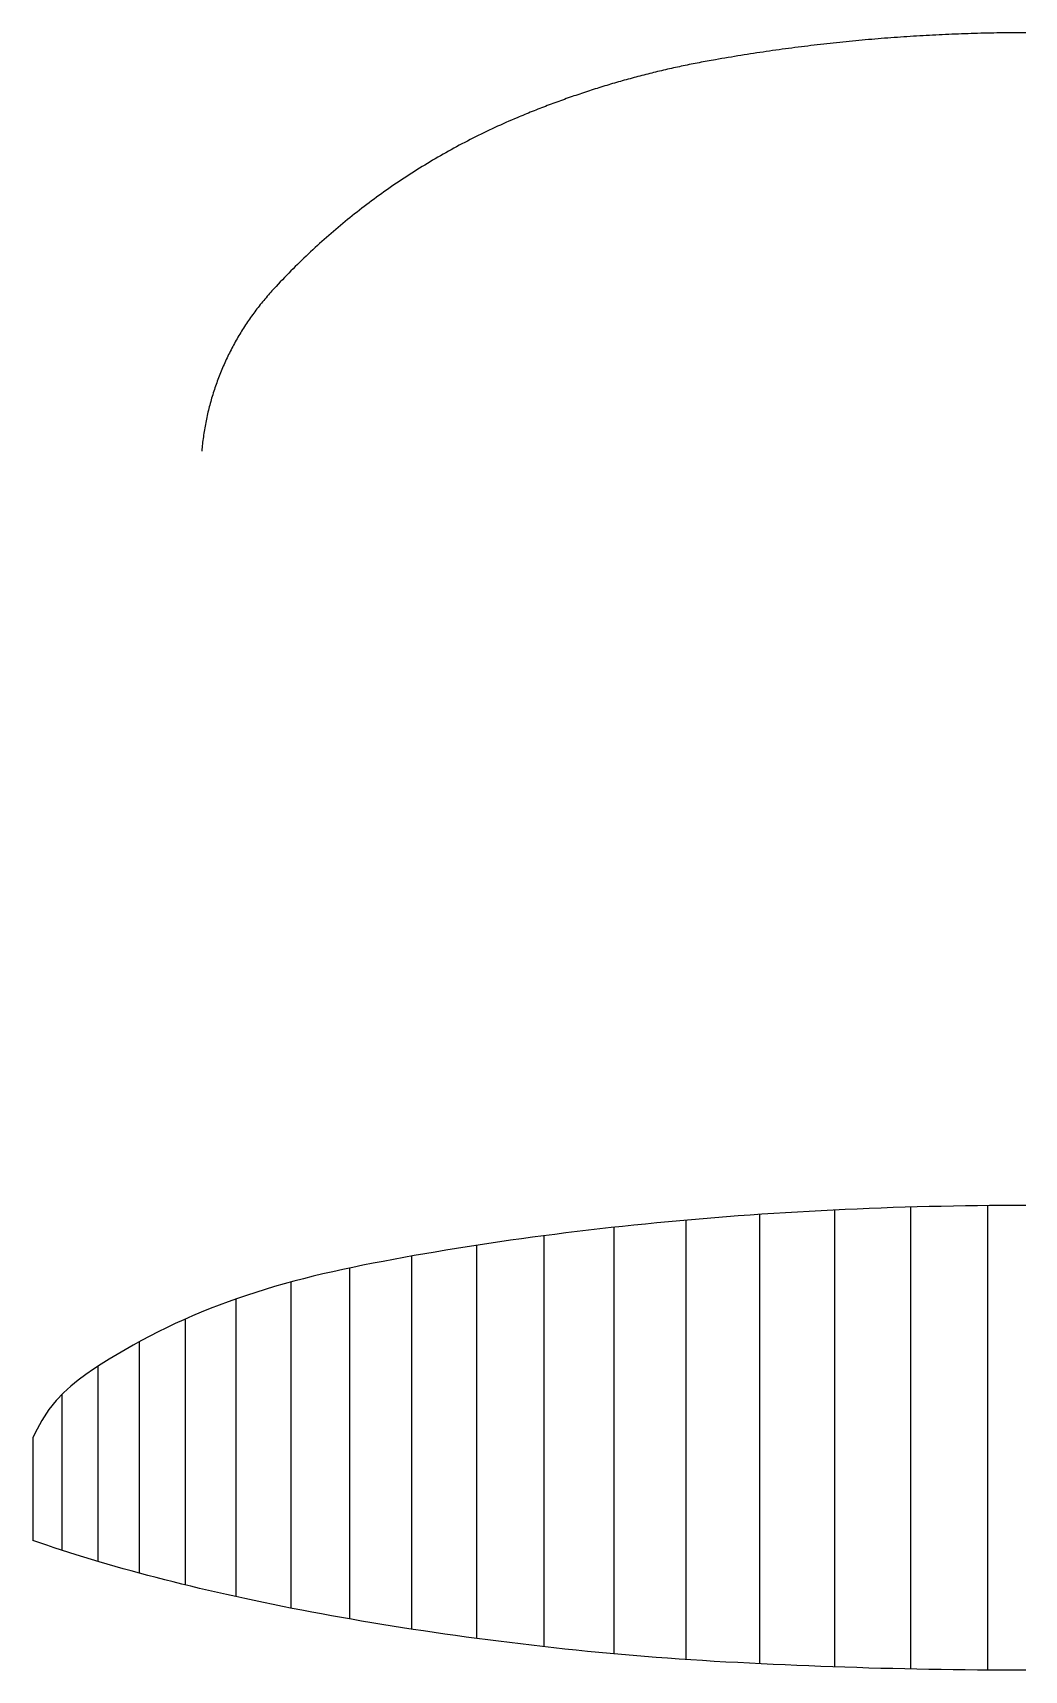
# Model space of a CAD drawing. Extents: x -527 to 527, y -246 to 672.
# Drawn here: x -527 to -1, y -246 to 622 of the extents above; entities that cross this region are included whole.
import ezdxf

# ---------------------------------------------------------------- set-up
doc = ezdxf.new("R2010")
doc.units = 0

msp = doc.modelspace()

# ---------------------------------------------------------------- linework, layer by layer
at = {"layer": 'default', "color": 1, "linetype": 'CONTINUOUS'}
for p, q in [((-100.5, 616.53), (-102.19, 616.35)), ((-98.8, 616.71), (-100.5, 616.53)), ((-97.1, 616.88), (-98.8, 616.71)), ((-95.4, 617.05), (-97.1, 616.88)), ((-93.71, 617.22), (-95.4, 617.05)), ((-92.01, 617.39), (-93.71, 617.22)), ((-90.31, 617.55), (-92.01, 617.39)), ((-88.61, 617.71), (-90.31, 617.55)), ((-86.91, 617.87), (-88.61, 617.71)), ((-85.21, 618.02), (-86.91, 617.87)), ((-83.51, 618.17), (-85.21, 618.02)), ((-81.81, 618.32), (-83.51, 618.17)), ((-80.11, 618.46), (-81.81, 618.32)), ((-78.41, 618.61), (-80.11, 618.46)), ((-76.71, 618.74), (-78.41, 618.61)), ((-75.01, 618.88), (-76.71, 618.74)), ((-73.31, 619.01), (-75.01, 618.88)), ((-71.61, 619.14), (-73.31, 619.01)), ((-69.9, 619.27), (-71.61, 619.14)), ((-68.2, 619.39), (-69.9, 619.27)), ((-66.5, 619.51), (-68.2, 619.39)), ((-64.8, 619.63), (-66.5, 619.51)), ((-63.09, 619.74), (-64.8, 619.63)), ((-61.39, 619.85), (-63.09, 619.74)), ((-59.69, 619.96), (-61.39, 619.85)), ((-57.99, 620.07), (-59.69, 619.96)), ((-56.28, 620.17), (-57.99, 620.07)), ((-54.58, 620.27), (-56.28, 620.17)), ((-52.87, 620.36), (-54.58, 620.27)), ((-51.17, 620.46), (-52.87, 620.36)), ((-49.47, 620.55), (-51.17, 620.46)), ((-47.76, 620.63), (-49.47, 620.55)), ((-46.06, 620.72), (-47.76, 620.63)), ((-44.35, 620.8), (-46.06, 620.72)), ((-42.65, 620.88), (-44.35, 620.8)), ((-40.94, 620.95), (-42.65, 620.88)), ((-39.24, 621.02), (-40.94, 620.95)), ((-37.53, 621.09), (-39.24, 621.02)), ((-35.83, 621.16), (-37.53, 621.09)), ((-34.12, 621.22), (-35.83, 621.16)), ((-32.42, 621.28), (-34.12, 621.22)), ((-30.71, 621.33), (-32.42, 621.28)), ((-29.01, 621.39), (-30.71, 621.33)), ((-27.3, 621.44), (-29.01, 621.39)), ((-25.59, 621.49), (-27.3, 621.44)), ((-23.89, 621.53), (-25.59, 621.49)), ((-22.18, 621.57), (-23.89, 621.53)), ((-20.48, 621.61), (-22.18, 621.57)), ((-18.77, 621.64), (-20.48, 621.61)), ((-17.06, 621.68), (-18.77, 621.64)), ((-15.36, 621.7), (-17.06, 621.68)), ((-13.65, 621.73), (-15.36, 621.7)), ((-11.95, 621.75), (-13.65, 621.73)), ((-10.24, 621.77), (-11.95, 621.75)), ((-8.53, 621.79), (-10.24, 621.77)), ((-6.83, 621.8), (-8.53, 621.79)), ((-5.12, 621.81), (-6.83, 621.8)), ((-3.41, 621.82), (-5.12, 621.81)), ((-1.71, 621.83), (-3.41, 621.82)), ((0, 621.83), (-1.71, 621.83)), ((-163.02, 607.82), (-164.7, 607.53)), ((-161.34, 608.11), (-163.02, 607.82)), ((-159.66, 608.4), (-161.34, 608.11)), ((-157.98, 608.68), (-159.66, 608.4)), ((-156.29, 608.96), (-157.98, 608.68)), ((-154.61, 609.24), (-156.29, 608.96)), ((-152.92, 609.51), (-154.61, 609.24)), ((-151.24, 609.78), (-152.92, 609.51)), ((-149.55, 610.05), (-151.24, 609.78)), ((-147.87, 610.32), (-149.55, 610.05)), ((-146.18, 610.58), (-147.87, 610.32)), ((-144.5, 610.84), (-146.18, 610.58)), ((-142.81, 611.1), (-144.5, 610.84)), ((-141.12, 611.35), (-142.81, 611.1)), ((-139.43, 611.6), (-141.12, 611.35)), ((-137.74, 611.85), (-139.43, 611.6)), ((-136.06, 612.09), (-137.74, 611.85)), ((-134.37, 612.33), (-136.06, 612.09)), ((-132.68, 612.57), (-134.37, 612.33)), ((-130.99, 612.81), (-132.68, 612.57)), ((-129.3, 613.04), (-130.99, 612.81)), ((-127.6, 613.27), (-129.3, 613.04)), ((-125.91, 613.5), (-127.6, 613.27)), ((-124.22, 613.72), (-125.91, 613.5)), ((-122.53, 613.94), (-124.22, 613.72)), ((-120.84, 614.16), (-122.53, 613.94)), ((-119.14, 614.37), (-120.84, 614.16)), ((-117.45, 614.58), (-119.14, 614.37)), ((-115.76, 614.79), (-117.45, 614.58)), ((-114.06, 615), (-115.76, 614.79)), ((-112.37, 615.2), (-114.06, 615)), ((-110.67, 615.4), (-112.37, 615.2)), ((-108.98, 615.59), (-110.67, 615.4)), ((-107.28, 615.79), (-108.98, 615.59)), ((-105.59, 615.98), (-107.28, 615.79)), ((-103.89, 616.16), (-105.59, 615.98)), ((-102.19, 616.35), (-103.89, 616.16)), ((-203.77, 599.14), (-204.81, 598.87)), ((-202.73, 599.41), (-203.77, 599.14)), ((-201.69, 599.67), (-202.73, 599.41)), ((-200.65, 599.93), (-201.69, 599.67)), ((-199.6, 600.2), (-200.65, 599.93)), ((-198.56, 600.45), (-199.6, 600.2)), ((-197.52, 600.71), (-198.56, 600.45)), ((-196.47, 600.96), (-197.52, 600.71)), ((-195.43, 601.22), (-196.47, 600.96)), ((-194.38, 601.47), (-195.43, 601.22)), ((-193.33, 601.71), (-194.38, 601.47)), ((-192.29, 601.96), (-193.33, 601.71)), ((-191.24, 602.2), (-192.29, 601.96)), ((-190.19, 602.44), (-191.24, 602.2)), ((-189.14, 602.68), (-190.19, 602.44)), ((-188.09, 602.91), (-189.14, 602.68)), ((-187.04, 603.14), (-188.09, 602.91)), ((-185.99, 603.38), (-187.04, 603.14)), ((-184.94, 603.6), (-185.99, 603.38)), ((-183.89, 603.83), (-184.94, 603.6)), ((-182.84, 604.05), (-183.89, 603.83)), ((-181.79, 604.27), (-182.84, 604.05)), ((-180.73, 604.49), (-181.79, 604.27)), ((-179.68, 604.71), (-180.73, 604.49)), ((-178.63, 604.92), (-179.68, 604.71)), ((-177.57, 605.13), (-178.63, 604.92)), ((-176.52, 605.34), (-177.57, 605.13)), ((-175.46, 605.55), (-176.52, 605.34)), ((-174.41, 605.75), (-175.46, 605.55)), ((-173.35, 605.96), (-174.41, 605.75)), ((-172.29, 606.16), (-173.35, 605.96)), ((-171.24, 606.35), (-172.29, 606.16)), ((-170.18, 606.55), (-171.24, 606.35)), ((-169.12, 606.74), (-170.18, 606.55)), ((-168.06, 606.93), (-169.12, 606.74)), ((-164.7, 607.53), (-168.06, 606.93)), ((-232.67, 590.69), (-233.69, 590.35)), ((-231.64, 591.02), (-232.67, 590.69)), ((-230.62, 591.35), (-231.64, 591.02)), ((-229.6, 591.68), (-230.62, 591.35)), ((-228.57, 592.01), (-229.6, 591.68)), ((-227.55, 592.33), (-228.57, 592.01)), ((-226.52, 592.65), (-227.55, 592.33)), ((-225.49, 592.97), (-226.52, 592.65)), ((-224.47, 593.29), (-225.49, 592.97)), ((-223.44, 593.6), (-224.47, 593.29)), ((-222.41, 593.91), (-223.44, 593.6)), ((-221.38, 594.22), (-222.41, 593.91)), ((-220.35, 594.53), (-221.38, 594.22)), ((-219.32, 594.84), (-220.35, 594.53)), ((-218.29, 595.14), (-219.32, 594.84)), ((-217.25, 595.44), (-218.29, 595.14)), ((-216.22, 595.74), (-217.25, 595.44)), ((-215.19, 596.04), (-216.22, 595.74)), ((-214.15, 596.33), (-215.19, 596.04)), ((-213.12, 596.62), (-214.15, 596.33)), ((-212.08, 596.91), (-213.12, 596.62)), ((-211.05, 597.2), (-212.08, 596.91)), ((-210.01, 597.48), (-211.05, 597.2)), ((-208.97, 597.76), (-210.01, 597.48)), ((-207.93, 598.04), (-208.97, 597.76)), ((-206.89, 598.32), (-207.93, 598.04)), ((-205.85, 598.59), (-206.89, 598.32)), ((-204.81, 598.87), (-205.85, 598.59)), ((-256.97, 582.02), (-257.97, 581.63)), ((-255.97, 582.41), (-256.97, 582.02)), ((-254.96, 582.79), (-255.97, 582.41)), ((-253.96, 583.17), (-254.96, 582.79)), ((-252.95, 583.55), (-253.96, 583.17)), ((-251.94, 583.93), (-252.95, 583.55)), ((-250.94, 584.31), (-251.94, 583.93)), ((-249.93, 584.68), (-250.94, 584.31)), ((-248.92, 585.05), (-249.93, 584.68)), ((-247.91, 585.42), (-248.92, 585.05)), ((-246.9, 585.79), (-247.91, 585.42)), ((-245.89, 586.16), (-246.9, 585.79)), ((-244.88, 586.52), (-245.89, 586.16)), ((-243.86, 586.88), (-244.88, 586.52)), ((-242.85, 587.24), (-243.86, 586.88)), ((-241.83, 587.59), (-242.85, 587.24)), ((-240.82, 587.94), (-241.83, 587.59)), ((-239.8, 588.3), (-240.82, 587.94)), ((-238.78, 588.64), (-239.8, 588.3)), ((-237.77, 588.99), (-238.78, 588.64)), ((-236.75, 589.34), (-237.77, 588.99)), ((-235.73, 589.68), (-236.75, 589.34)), ((-234.71, 590.02), (-235.73, 589.68)), ((-233.69, 590.35), (-234.71, 590.02)), ((-277.36, 573.55), (-278.84, 572.88)), ((-275.88, 574.21), (-277.36, 573.55)), ((-274.4, 574.86), (-275.88, 574.21)), ((-272.91, 575.51), (-274.4, 574.86)), ((-271.42, 576.15), (-272.91, 575.51)), ((-269.93, 576.78), (-271.42, 576.15)), ((-268.94, 577.19), (-269.93, 576.78)), ((-267.94, 577.61), (-268.94, 577.19)), ((-266.95, 578.02), (-267.94, 577.61)), ((-265.96, 578.43), (-266.95, 578.02)), ((-264.96, 578.84), (-265.96, 578.43)), ((-263.96, 579.24), (-264.96, 578.84)), ((-262.97, 579.65), (-263.96, 579.24)), ((-261.97, 580.05), (-262.97, 579.65)), ((-260.97, 580.45), (-261.97, 580.05)), ((-259.97, 580.84), (-260.97, 580.45)), ((-258.97, 581.24), (-259.97, 580.84)), ((-257.97, 581.63), (-258.97, 581.24)), ((-296.35, 564.4), (-297.79, 563.65)), ((-294.91, 565.14), (-296.35, 564.4)), ((-293.46, 565.88), (-294.91, 565.14)), ((-292.01, 566.61), (-293.46, 565.88)), ((-290.56, 567.33), (-292.01, 566.61)), ((-289.11, 568.05), (-290.56, 567.33)), ((-287.65, 568.76), (-289.11, 568.05)), ((-286.19, 569.46), (-287.65, 568.76)), ((-284.73, 570.16), (-286.19, 569.46)), ((-283.26, 570.85), (-284.73, 570.16)), ((-281.79, 571.53), (-283.26, 570.85)), ((-280.32, 572.21), (-281.79, 571.53)), ((-278.84, 572.88), (-280.32, 572.21)), ((-311.99, 555.83), (-313.39, 555.02)), ((-310.58, 556.64), (-311.99, 555.83)), ((-309.18, 557.45), (-310.58, 556.64)), ((-307.76, 558.24), (-309.18, 557.45)), ((-306.35, 559.03), (-307.76, 558.24)), ((-304.93, 559.82), (-306.35, 559.03)), ((-303.51, 560.6), (-304.93, 559.82)), ((-302.08, 561.37), (-303.51, 560.6)), ((-300.66, 562.14), (-302.08, 561.37)), ((-299.22, 562.9), (-300.66, 562.14)), ((-297.79, 563.65), (-299.22, 562.9)), ((-325.84, 547.4), (-327.2, 546.52)), ((-324.47, 548.27), (-325.84, 547.4)), ((-323.1, 549.13), (-324.47, 548.27)), ((-321.72, 549.99), (-323.1, 549.13)), ((-320.34, 550.84), (-321.72, 549.99)), ((-318.96, 551.69), (-320.34, 550.84)), ((-317.57, 552.53), (-318.96, 551.69)), ((-316.18, 553.36), (-317.57, 552.53)), ((-314.79, 554.19), (-316.18, 553.36)), ((-313.39, 555.02), (-314.79, 554.19)), ((-339.3, 538.37), (-340.63, 537.43)), ((-337.97, 539.3), (-339.3, 538.37)), ((-336.64, 540.22), (-337.97, 539.3)), ((-335.3, 541.14), (-336.64, 540.22)), ((-333.96, 542.05), (-335.3, 541.14)), ((-332.62, 542.96), (-333.96, 542.05)), ((-331.27, 543.86), (-332.62, 542.96)), ((-329.92, 544.75), (-331.27, 543.86)), ((-328.56, 545.64), (-329.92, 544.75)), ((-327.2, 546.52), (-328.56, 545.64)), ((-351.07, 529.75), (-352.36, 528.76)), ((-349.78, 530.73), (-351.07, 529.75)), ((-348.49, 531.7), (-349.78, 530.73)), ((-347.19, 532.67), (-348.49, 531.7)), ((-345.88, 533.63), (-347.19, 532.67)), ((-344.57, 534.59), (-345.88, 533.63)), ((-343.26, 535.54), (-344.57, 534.59)), ((-341.95, 536.49), (-343.26, 535.54)), ((-340.63, 537.43), (-341.95, 536.49)), ((-361.25, 521.7), (-362.5, 520.67)), ((-359.99, 522.72), (-361.25, 521.7)), ((-358.73, 523.74), (-359.99, 522.72)), ((-357.46, 524.76), (-358.73, 523.74)), ((-356.19, 525.77), (-357.46, 524.76)), ((-354.92, 526.77), (-356.19, 525.77)), ((-353.64, 527.77), (-354.92, 526.77)), ((-352.36, 528.76), (-353.64, 527.77)), ((-371.13, 513.3), (-372.35, 512.23)), ((-369.91, 514.37), (-371.13, 513.3)), ((-368.69, 515.43), (-369.91, 514.37)), ((-367.46, 516.49), (-368.69, 515.43)), ((-366.23, 517.54), (-367.46, 516.49)), ((-364.99, 518.59), (-366.23, 517.54)), ((-363.75, 519.63), (-364.99, 518.59)), ((-362.5, 520.67), (-363.75, 519.63)), ((-380.72, 504.57), (-381.9, 503.45)), ((-379.54, 505.68), (-380.72, 504.57)), ((-378.35, 506.78), (-379.54, 505.68)), ((-377.16, 507.88), (-378.35, 506.78)), ((-375.96, 508.98), (-377.16, 507.88)), ((-374.76, 510.06), (-375.96, 508.98)), ((-373.56, 511.15), (-374.76, 510.06)), ((-372.35, 512.23), (-373.56, 511.15)), ((-390, 495.5), (-391.13, 494.34)), ((-388.85, 496.65), (-390, 495.5)), ((-387.71, 497.8), (-388.85, 496.65)), ((-386.55, 498.94), (-387.71, 497.8)), ((-385.4, 500.07), (-386.55, 498.94)), ((-384.24, 501.2), (-385.4, 500.07)), ((-383.07, 502.33), (-384.24, 501.2)), ((-381.9, 503.45), (-383.07, 502.33)), ((-397.85, 487.31), (-400.05, 484.92)), ((-396.74, 488.49), (-397.85, 487.31)), ((-395.63, 489.67), (-396.74, 488.49)), ((-394.51, 490.85), (-395.63, 489.67)), ((-393.39, 492.02), (-394.51, 490.85)), ((-392.27, 493.18), (-393.39, 492.02)), ((-391.13, 494.34), (-392.27, 493.18)), ((-406.24, 477.67), (-406.83, 476.93)), ((-405.64, 478.42), (-406.24, 477.67)), ((-405.04, 479.16), (-405.64, 478.42)), ((-404.43, 479.89), (-405.04, 479.16)), ((-403.82, 480.62), (-404.43, 479.89)), ((-403.2, 481.35), (-403.82, 480.62)), ((-402.58, 482.07), (-403.2, 481.35)), ((-401.95, 482.79), (-402.58, 482.07)), ((-401.32, 483.5), (-401.95, 482.79)), ((-400.69, 484.22), (-401.32, 483.5)), ((-400.05, 484.92), (-400.69, 484.22)), ((-412.49, 469.25), (-413.03, 468.46)), ((-411.95, 470.03), (-412.49, 469.25)), ((-411.4, 470.81), (-411.95, 470.03)), ((-410.85, 471.59), (-411.4, 470.81)), ((-410.29, 472.36), (-410.85, 471.59)), ((-409.72, 473.13), (-410.29, 472.36)), ((-409.16, 473.9), (-409.72, 473.13)), ((-408.58, 474.66), (-409.16, 473.9)), ((-408.01, 475.42), (-408.58, 474.66)), ((-407.42, 476.18), (-408.01, 475.42)), ((-406.83, 476.93), (-407.42, 476.18)), ((-418.11, 460.39), (-418.59, 459.57)), ((-417.62, 461.21), (-418.11, 460.39)), ((-417.13, 462.03), (-417.62, 461.21)), ((-416.64, 462.85), (-417.13, 462.03)), ((-416.14, 463.66), (-416.64, 462.85)), ((-415.63, 464.47), (-416.14, 463.66)), ((-415.12, 465.27), (-415.63, 464.47)), ((-414.61, 466.07), (-415.12, 465.27)), ((-414.08, 466.87), (-414.61, 466.07)), ((-413.56, 467.67), (-414.08, 466.87)), ((-413.03, 468.46), (-413.56, 467.67)), ((-422.65, 452.01), (-423.07, 451.15)), ((-422.22, 452.86), (-422.65, 452.01)), ((-421.78, 453.71), (-422.22, 452.86)), ((-421.34, 454.55), (-421.78, 453.71)), ((-420.9, 455.4), (-421.34, 454.55)), ((-420.45, 456.24), (-420.9, 455.4)), ((-419.99, 457.07), (-420.45, 456.24)), ((-419.53, 457.91), (-419.99, 457.07)), ((-419.06, 458.74), (-419.53, 457.91)), ((-418.59, 459.57), (-419.06, 458.74)), ((-426.62, 443.34), (-426.99, 442.46)), ((-426.25, 444.22), (-426.62, 443.34)), ((-425.87, 445.09), (-426.25, 444.22)), ((-425.49, 445.97), (-425.87, 445.09)), ((-425.1, 446.84), (-425.49, 445.97)), ((-424.71, 447.71), (-425.1, 446.84)), ((-424.31, 448.57), (-424.71, 447.71)), ((-423.9, 449.43), (-424.31, 448.57)), ((-423.49, 450.29), (-423.9, 449.43)), ((-423.07, 451.15), (-423.49, 450.29)), ((-430.02, 434.43), (-430.33, 433.53)), ((-429.71, 435.33), (-430.02, 434.43)), ((-429.39, 436.23), (-429.71, 435.33)), ((-429.06, 437.13), (-429.39, 436.23)), ((-428.73, 438.02), (-429.06, 437.13)), ((-428.4, 438.91), (-428.73, 438.02)), ((-428.05, 439.8), (-428.4, 438.91)), ((-427.7, 440.69), (-428.05, 439.8)), ((-427.35, 441.58), (-427.7, 440.69)), ((-426.99, 442.46), (-427.35, 441.58)), ((-432.57, 426.24), (-432.82, 425.32)), ((-432.31, 427.15), (-432.57, 426.24)), ((-432.05, 428.07), (-432.31, 427.15)), ((-431.77, 428.98), (-432.05, 428.07)), ((-431.5, 429.9), (-431.77, 428.98)), ((-431.21, 430.81), (-431.5, 429.9)), ((-430.92, 431.72), (-431.21, 430.81)), ((-430.63, 432.62), (-430.92, 431.72)), ((-430.33, 433.53), (-430.63, 432.62)), ((-434.83, 416.97), (-435.02, 416.04)), ((-434.63, 417.9), (-434.83, 416.97)), ((-434.42, 418.84), (-434.63, 417.9)), ((-434.21, 419.77), (-434.42, 418.84)), ((-434, 420.7), (-434.21, 419.77)), ((-433.77, 421.62), (-434, 420.7)), ((-433.55, 422.55), (-433.77, 421.62)), ((-433.31, 423.47), (-433.55, 422.55)), ((-433.07, 424.4), (-433.31, 423.47)), ((-432.82, 425.32), (-433.07, 424.4)), ((-436.33, 408.52), (-436.47, 407.58)), ((-436.19, 409.47), (-436.33, 408.52)), ((-436.04, 410.41), (-436.19, 409.47)), ((-435.89, 411.35), (-436.04, 410.41)), ((-435.72, 412.29), (-435.89, 411.35)), ((-435.56, 413.23), (-435.72, 412.29)), ((-435.38, 414.17), (-435.56, 413.23)), ((-435.2, 415.1), (-435.38, 414.17)), ((-435.02, 416.04), (-435.2, 415.1)), ((-437.25, 400.95), (-437.33, 400)), ((-437.15, 401.9), (-437.25, 400.95)), ((-437.06, 402.85), (-437.15, 401.9)), ((-436.95, 403.8), (-437.06, 402.85)), ((-436.84, 404.74), (-436.95, 403.8)), ((-436.72, 405.69), (-436.84, 404.74)), ((-436.6, 406.63), (-436.72, 405.69)), ((-436.47, 407.58), (-436.6, 406.63)), ((0, 0), (-6.42, -0.01)), ((-189.7, -8.67), (-195.82, -9.25)), ((-183.56, -8.1), (-189.7, -8.67)), ((-177.4, -7.56), (-183.56, -8.1)), ((-180.43, -7.82), (-180.43, -240.82)), ((-171.22, -7.03), (-177.4, -7.56)), ((-165.03, -6.52), (-171.22, -7.03)), ((-158.81, -6.03), (-165.03, -6.52)), ((-152.59, -5.56), (-158.81, -6.03)), ((-146.34, -5.11), (-152.59, -5.56)), ((-140.09, -4.68), (-146.34, -5.11)), ((-141.31, -4.76), (-141.31, -243.03)), ((-133.81, -4.26), (-140.09, -4.68)), ((-127.53, -3.87), (-133.81, -4.26)), ((-121.23, -3.49), (-127.53, -3.87)), ((-114.92, -3.13), (-121.23, -3.49)), ((-108.6, -2.8), (-114.92, -3.13)), ((-102.27, -2.48), (-108.6, -2.8)), ((-95.93, -2.18), (-102.27, -2.48)), ((-101.49, -2.44), (-101.49, -244.7)), ((-89.58, -1.9), (-95.93, -2.18)), ((-83.21, -1.64), (-89.58, -1.9)), ((-76.85, -1.4), (-83.21, -1.64)), ((-70.47, -1.17), (-76.85, -1.4)), ((-64.09, -0.97), (-70.47, -1.17)), ((-57.69, -0.79), (-64.09, -0.97)), ((-61.14, -0.88), (-61.14, -245.82)), ((-51.3, -0.62), (-57.69, -0.79)), ((-44.9, -0.48), (-51.3, -0.62)), ((-38.49, -0.35), (-44.9, -0.48)), ((-32.08, -0.24), (-38.49, -0.35)), ((-25.67, -0.16), (-32.08, -0.24)), ((-19.25, -0.09), (-25.67, -0.16)), ((-20.44, -0.1), (-20.44, -246.39)), ((-12.84, -0.04), (-19.25, -0.09)), ((-6.42, -0.01), (-12.84, -0.04)), ((-261.75, -16.86), (-267.6, -17.66)), ((-255.88, -16.08), (-261.75, -16.86)), ((-249.98, -15.32), (-255.88, -16.08)), ((-255.75, -16.06), (-255.75, -233.97)), ((-244.05, -14.57), (-249.98, -15.32)), ((-238.1, -13.84), (-244.05, -14.57)), ((-232.13, -13.13), (-238.1, -13.84)), ((-226.13, -12.44), (-232.13, -13.13)), ((-220.11, -11.76), (-226.13, -12.44)), ((-214.07, -11.11), (-220.11, -11.76)), ((-218.64, -11.6), (-218.64, -237.76)), ((-208.01, -10.47), (-214.07, -11.11)), ((-201.93, -9.85), (-208.01, -10.47)), ((-195.82, -9.25), (-201.93, -9.85)), ((-318.96, -25.65), (-324.51, -26.62)), ((-313.37, -24.69), (-318.96, -25.65)), ((-307.75, -23.75), (-313.37, -24.69)), ((-302.1, -22.83), (-307.75, -23.75)), ((-296.43, -21.93), (-302.1, -22.83)), ((-290.72, -21.04), (-296.43, -21.93)), ((-291.6, -21.18), (-291.6, -229.57)), ((-284.98, -20.17), (-290.72, -21.04)), ((-279.21, -19.32), (-284.98, -20.17)), ((-273.42, -18.48), (-279.21, -19.32)), ((-267.6, -17.66), (-273.42, -18.48)), ((-362.46, -33.96), (-367.73, -35.13)), ((-357.14, -32.84), (-362.46, -33.96)), ((-358.92, -33.21), (-358.92, -219.26)), ((-351.79, -31.74), (-357.14, -32.84)), ((-346.4, -30.68), (-351.79, -31.74)), ((-340.98, -29.64), (-346.4, -30.68)), ((-335.52, -28.61), (-340.98, -29.64)), ((-330.03, -27.61), (-335.52, -28.61)), ((-324.51, -26.62), (-330.03, -27.61)), ((-326.04, -26.89), (-326.04, -224.65)), ((-398.62, -43.03), (-403.63, -44.52)), ((-393.57, -41.59), (-398.62, -43.03)), ((-388.48, -40.2), (-393.57, -41.59)), ((-390.05, -40.63), (-390.05, -213.49)), ((-383.35, -38.86), (-388.48, -40.2)), ((-378.18, -37.57), (-383.35, -38.86)), ((-372.98, -36.33), (-378.18, -37.57)), ((-367.73, -35.13), (-372.98, -36.33)), ((-423.27, -51.06), (-428.08, -52.84)), ((-418.42, -49.34), (-423.27, -51.06)), ((-419.19, -49.61), (-419.19, -207.44)), ((-413.54, -47.68), (-418.42, -49.34)), ((-408.61, -46.07), (-413.54, -47.68)), ((-403.63, -44.52), (-408.61, -46.07)), ((-446.86, -60.58), (-451.45, -62.66)), ((-442.23, -58.55), (-446.86, -60.58)), ((-446.09, -60.24), (-446.09, -201.21)), ((-437.56, -56.59), (-442.23, -58.55)), ((-432.84, -54.68), (-437.56, -56.59)), ((-428.08, -52.84), (-432.84, -54.68)), ((-464.93, -69.29), (-469.34, -71.63)), ((-460.49, -67.02), (-464.93, -69.29)), ((-455.99, -64.81), (-460.49, -67.02)), ((-451.45, -62.66), (-455.99, -64.81)), ((-478, -76.48), (-482.26, -78.99)), ((-473.69, -74.02), (-478, -76.48)), ((-469.34, -71.63), (-473.69, -74.02)), ((-470.55, -72.3), (-470.55, -194.94)), ((-490.64, -84.19), (-494.75, -86.88)), ((-492.46, -85.38), (-492.46, -188.75)), ((-486.47, -81.56), (-490.64, -84.19)), ((-482.26, -78.99), (-486.47, -81.56)), ((-502.83, -92.59), (-506.8, -95.78)), ((-498.82, -89.66), (-502.83, -92.59)), ((-494.75, -86.88), (-498.82, -89.66)), ((-514.58, -103.46), (-518.39, -108.28)), ((-510.71, -99.35), (-514.58, -103.46)), ((-511.6, -100.29), (-511.6, -182.82)), ((-506.8, -95.78), (-510.71, -99.35)), ((-518.39, -108.28), (-522.15, -114.01)), ((-525.86, -120.85), (-527, -123.24)), ((-522.15, -114.01), (-525.86, -120.85)), ((-527, -123.24), (-527, -177.63)), ((-527, -123.24), (-527, -177.63)), ((-526.97, -177.64), (-527, -177.63)), ((-523.25, -178.93), (-526.97, -177.64)), ((-519.49, -180.21), (-523.25, -178.93)), ((-515.67, -181.49), (-519.49, -180.21)), ((-511.79, -182.76), (-515.67, -181.49)), ((-507.87, -184.02), (-511.79, -182.76)), ((-503.9, -185.27), (-507.87, -184.02)), ((-499.87, -186.52), (-503.9, -185.27)), ((-495.8, -187.75), (-499.87, -186.52)), ((-491.68, -188.98), (-495.8, -187.75)), ((-487.5, -190.2), (-491.68, -188.98)), ((-483.28, -191.42), (-487.5, -190.2)), ((-479.01, -192.62), (-483.28, -191.42)), ((-474.7, -193.81), (-479.01, -192.62)), ((-470.33, -195), (-474.7, -193.81)), ((-465.92, -196.18), (-470.33, -195)), ((-461.46, -197.35), (-465.92, -196.18)), ((-456.96, -198.5), (-461.46, -197.35)), ((-452.41, -199.65), (-456.96, -198.5)), ((-447.81, -200.79), (-452.41, -199.65)), ((-443.17, -201.92), (-447.81, -200.79)), ((-438.48, -203.04), (-443.17, -201.92)), ((-433.76, -204.15), (-438.48, -203.04)), ((-428.98, -205.25), (-433.76, -204.15)), ((-424.17, -206.34), (-428.98, -205.25)), ((-419.31, -207.41), (-424.17, -206.34)), ((-414.41, -208.48), (-419.31, -207.41)), ((-409.47, -209.53), (-414.41, -208.48)), ((-404.49, -210.58), (-409.47, -209.53)), ((-399.47, -211.61), (-404.49, -210.58)), ((-394.41, -212.63), (-399.47, -211.61)), ((-389.3, -213.64), (-394.41, -212.63)), ((-384.16, -214.64), (-389.3, -213.64)), ((-378.98, -215.62), (-384.16, -214.64)), ((-373.77, -216.6), (-378.98, -215.62)), ((-368.51, -217.56), (-373.77, -216.6)), ((-363.22, -218.5), (-368.51, -217.56)), ((-357.9, -219.44), (-363.22, -218.5)), ((-352.53, -220.36), (-357.9, -219.44)), ((-347.13, -221.27), (-352.53, -220.36)), ((-341.7, -222.17), (-347.13, -221.27)), ((-336.23, -223.05), (-341.7, -222.17)), ((-330.73, -223.92), (-336.23, -223.05)), ((-325.2, -224.78), (-330.73, -223.92)), ((-319.63, -225.62), (-325.2, -224.78)), ((-314.03, -226.44), (-319.63, -225.62)), ((-308.4, -227.26), (-314.03, -226.44)), ((-302.74, -228.06), (-308.4, -227.26)), ((-297.05, -228.84), (-302.74, -228.06)), ((-291.33, -229.61), (-297.05, -228.84)), ((-285.58, -230.36), (-291.33, -229.61)), ((-279.8, -231.1), (-285.58, -230.36)), ((-274, -231.82), (-279.8, -231.1)), ((-268.16, -232.53), (-274, -231.82)), ((-262.3, -233.22), (-268.16, -232.53)), ((-256.42, -233.9), (-262.3, -233.22)), ((-250.5, -234.55), (-256.42, -233.9)), ((-244.57, -235.2), (-250.5, -234.55)), ((-238.61, -235.82), (-244.57, -235.2)), ((-232.62, -236.43), (-238.61, -235.82)), ((-226.61, -237.02), (-232.62, -236.43)), ((-220.58, -237.59), (-226.61, -237.02)), ((-214.53, -238.14), (-220.58, -237.59)), ((-208.45, -238.67), (-214.53, -238.14)), ((-202.35, -239.18), (-208.45, -238.67)), ((-196.24, -239.67), (-202.35, -239.18)), ((-190.1, -240.14), (-196.24, -239.67)), ((-183.95, -240.58), (-190.1, -240.14)), ((-177.77, -240.99), (-183.95, -240.59)), ((-171.58, -241.37), (-177.77, -240.99)), ((-165.37, -241.74), (-171.58, -241.37)), ((-159.15, -242.09), (-165.37, -241.74)), ((-152.91, -242.43), (-159.15, -242.09)), ((-146.65, -242.76), (-152.91, -242.43)), ((-140.38, -243.07), (-146.65, -242.76)), ((-134.1, -243.37), (-140.38, -243.07)), ((-127.8, -243.66), (-134.1, -243.37)), ((-121.49, -243.93), (-127.8, -243.66)), ((-115.17, -244.19), (-121.49, -243.93)), ((-108.83, -244.43), (-115.17, -244.19)), ((-102.49, -244.67), (-108.83, -244.43)), ((-96.13, -244.88), (-102.49, -244.67)), ((-89.77, -245.09), (-96.13, -244.88)), ((-83.39, -245.27), (-89.77, -245.09)), ((-77.01, -245.45), (-83.39, -245.27)), ((-70.62, -245.61), (-77.01, -245.45)), ((-64.22, -245.76), (-70.62, -245.61)), ((-57.82, -245.89), (-64.22, -245.76)), ((-51.41, -246.01), (-57.82, -245.89)), ((-44.99, -246.12), (-51.41, -246.01)), ((-38.57, -246.21), (-44.99, -246.12)), ((-32.15, -246.28), (-38.57, -246.21)), ((-25.72, -246.35), (-32.15, -246.28)), ((-19.3, -246.4), (-25.72, -246.35)), ((-12.86, -246.43), (-19.3, -246.4)), ((-6.43, -246.45), (-12.86, -246.43)), ((0, -246.46), (-6.43, -246.45))]:
    msp.add_line(p, q, dxfattribs=at)

doc.saveas('drawing.dxf')
